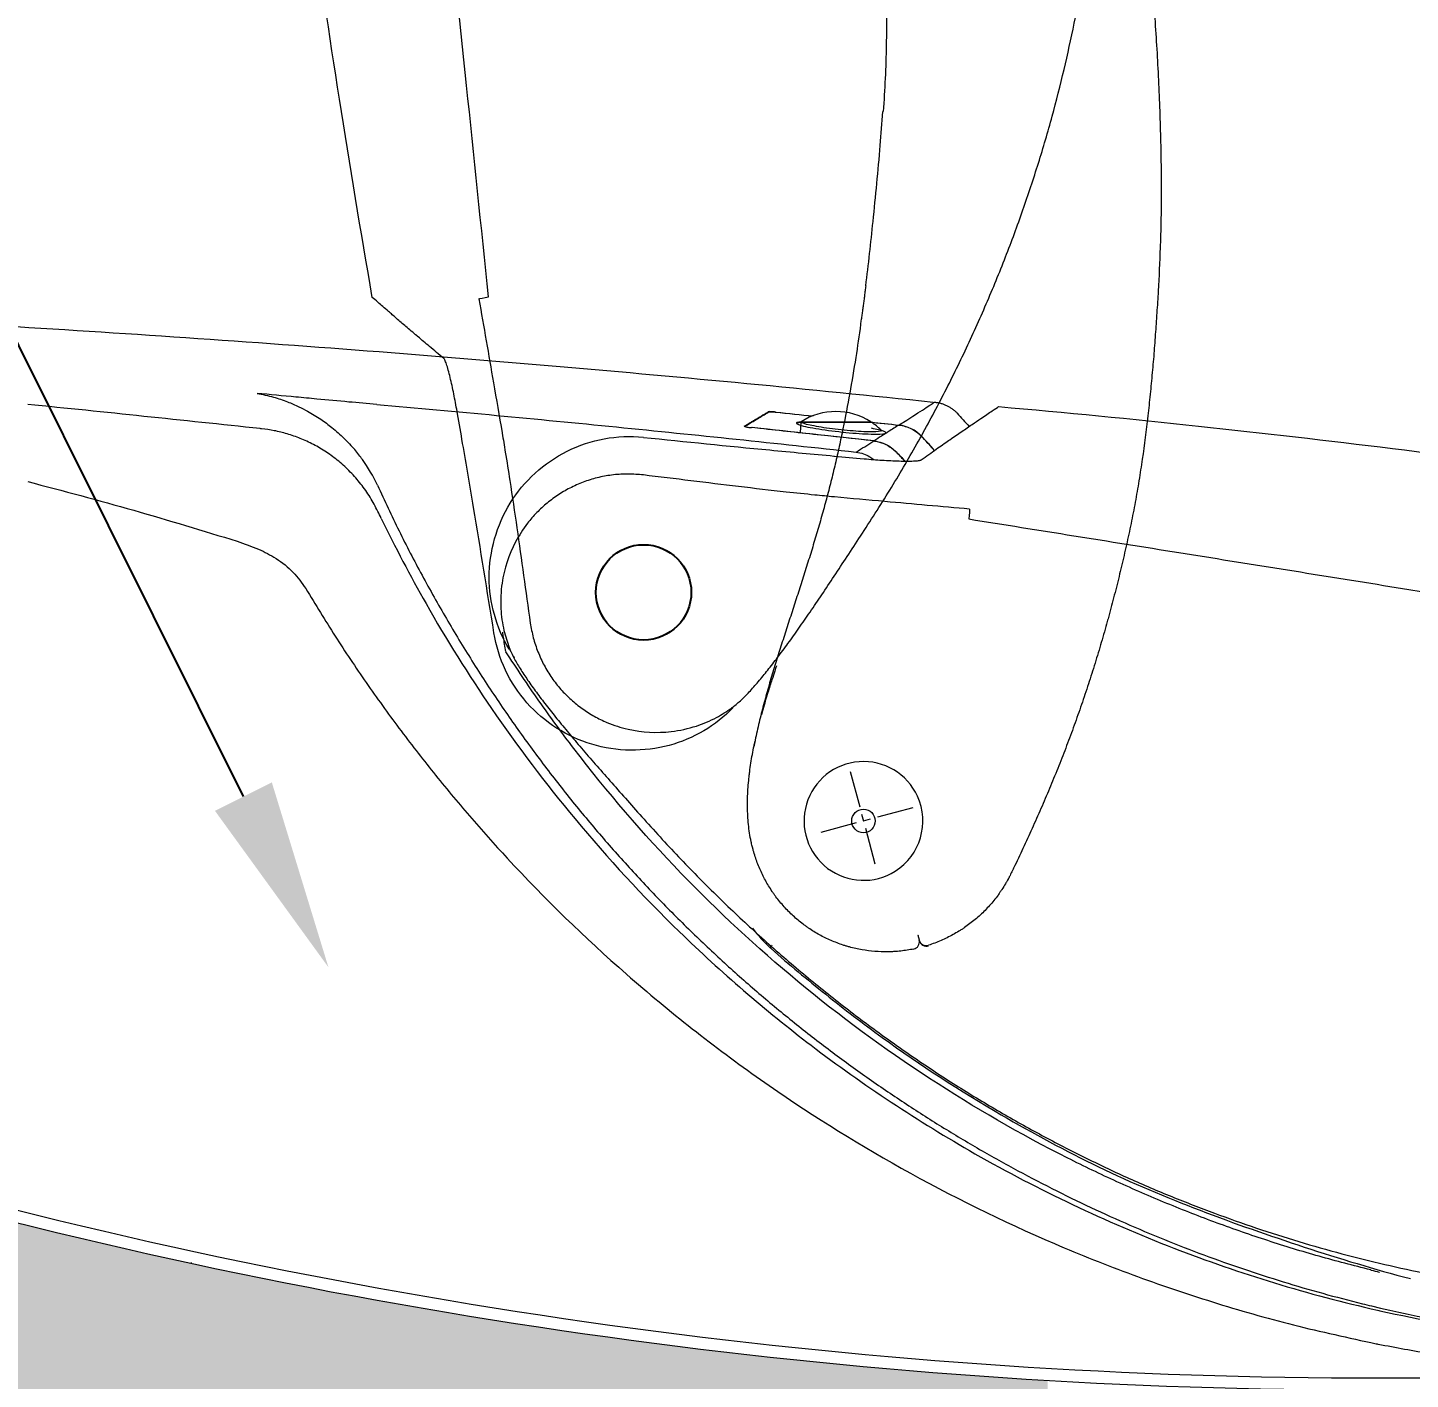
# Model space of a CAD drawing. Extents: x -2111 to 4214, y -25 to 2527.
# Drawn here: x 1712.6 to 1901.2, y 728.1 to 912.3 of the extents above; entities that cross this region are included whole.
import ezdxf

# ---------------------------------------------------------------- set-up
doc = ezdxf.new("R2010")
doc.units = 0
doc.header["$LTSCALE"] = 20
doc.header["$MEASUREMENT"] = 0
doc.linetypes.add('CENTER', pattern=[2, 1.25, -0.25, 0.25, -0.25])
doc.layers.get('0').update_dxf_attribs({"linetype": 'CONTINUOUS'})
doc.layers.get('DEFPOINTS').update_dxf_attribs({"linetype": 'CONTINUOUS'})
for name, color, linetype in [('1', 7, 'CONTINUOUS'), ('3', 3, 'CONTINUOUS'), ('CENTER', 2, 'CENTER')]:
    doc.layers.add(name, color=color, linetype=linetype)
doc.styles.get("Standard").update_dxf_attribs({"font": 'NanumGothic.ttf'})
doc.dimstyles.get("Standard").update_dxf_attribs({"dimtxt": 2.7, "dimasz": 2.5, "dimexe": 1.5, "dimexo": 1.5, "dimgap": 1.5, "dimtad": 1, "dimdec": 0, "dimlfac": 10, "dimzin": 0, "dimdsep": 46, "dimtxsty": 'Standard', "dimcen": 0, "dimclrt": 2, "dimadec": 0, "dimazin": 0, "dimtfac": 1, "dimtdec": 0, "dimtmove": 0, "dimatfit": 3, "dimfxl": 0, "dimtolj": 1, "dimtzin": 0, "dimarcsym": 0})

# ---------------------------------------------------------------- blocks, each defined once
blk = doc.blocks.new('*D17')
at = {"color": 3, "lineweight": -2, "ltscale": 10}
for p, q in [((1599.18, 783.22), (1599.18, 217.18)), ((1884.18, 371.5), (1884.18, 217.18)), ((1625.18, 223.68), (1858.18, 223.68))]:
    blk.add_line(p, q, dxfattribs=at)
at = {"color": 3, "ltscale": 10}
for points in [[(1625.18, 228.02), (1625.18, 219.35), (1599.18, 223.68)], [(1858.18, 228.02), (1858.18, 219.35), (1884.18, 223.68)]]:
    blk.add_solid(points, dxfattribs=at)
at = {"layer": 'DEFPOINTS', "color": 0, "ltscale": 10}
for p in [(1599.18, 785.17), (1884.18, 373.45), (1884.18, 223.68)]:
    blk.add_point(p, dxfattribs=at)
at = {"color": 2, "ltscale": 10, "insert": (1741.68, 250.84), "char_height": 26, "attachment_point": 5}
blk.add_mtext('\\A1;285', dxfattribs=at)
blk = doc.blocks.new('*D21')
at = {"color": 3, "lineweight": -2}
for p, q in [((2347.31, 737.34), (2347.31, 66.23)), ((1579.18, 342.71), (1579.18, 66.23)), ((2321.31, 72.73), (1605.18, 72.73))]:
    blk.add_line(p, q, dxfattribs=at)
at = {"color": 3}
for points in [[(1605.18, 77.07), (1605.18, 68.4), (1579.18, 72.73)], [(2321.31, 77.07), (2321.31, 68.4), (2347.31, 72.73)]]:
    blk.add_solid(points, dxfattribs=at)
at = {"layer": 'DEFPOINTS', "color": 0}
for p in [(2347.31, 739.29), (1579.18, 344.66), (1579.18, 72.73)]:
    blk.add_point(p, dxfattribs=at)
at = {"color": 2, "insert": (1963.24, 99.89), "char_height": 26, "attachment_point": 5}
blk.add_mtext('\\A1;767', dxfattribs=at)
blk = doc.blocks.new('A$C554ff133')
at = {"layer": '1', "color": 1, "linetype": 'CENTER', "lineweight": 13, "ltscale": 0.2}
for p, q in [((18.74, 73.45), (18.74, 87.38)), ((25.71, 80.41), (11.78, 80.41))]:
    blk.add_line(p, q, dxfattribs=at)
at = {"layer": '1', "color": 0, "linetype": 'Continuous', "lineweight": 18}
for p, q in [((11.01, 78), (11.01, 78)), ((20.1, 72.43), (20.1, 72.43))]:
    blk.add_line(p, q, dxfattribs=at)
blk.add_circle((18.74, 80.41), 1.6, dxfattribs=at)
for centre, radius, start, end in [((18.74, 80.41), 8.1, 279.6416, 197.3584), ((18.74, 80.41), 8.1, 197.358, 279.642), ((0.99, 76.28), 0.991, 89.8617, 182.9413), ((1.07, 76.28), 0.991, 89.6828, 182.8192)]:
    blk.add_arc(centre, radius, start, end, dxfattribs=at)
blk.add_ellipse((1.09, 78.26), major_axis=(0.115, 0.984), ratio=0.999987, start_param=1.626231, end_param=3.207135, dxfattribs=at)
for points, knots in [([(0.1, 78.32), (0.14, 78.91), (0.2, 79.5), (0.34, 80.38), (0.39, 80.67), (0.46, 81.03), (0.48, 81.1), (0.51, 81.25), (0.56, 81.47), (0.61, 81.68), (0.79, 82.4), (0.96, 82.96), (1.36, 84.07), (1.58, 84.61), (2.07, 85.68), (2.35, 86.2), (2.72, 86.84), (2.8, 86.97), (2.95, 87.22), (3.03, 87.34), (3.27, 87.72), (3.44, 87.96), (3.96, 88.67), (4.32, 89.13), (5.09, 90.02), (5.5, 90.44), (6.14, 91.05), (6.36, 91.24), (6.64, 91.48), (6.7, 91.53), (6.81, 91.63), (6.87, 91.68), (7.04, 91.82), (7.16, 91.91), (7.51, 92.18), (7.75, 92.36), (8.23, 92.7), (8.47, 92.86), (9.21, 93.33), (9.72, 93.62), (10.77, 94.15), (11.3, 94.39), (11.99, 94.67), (12.13, 94.72), (12.41, 94.82), (12.55, 94.87), (12.97, 95.02), (13.25, 95.11), (14.1, 95.36), (14.67, 95.5), (15.82, 95.72), (16.4, 95.81), (17.56, 95.93), (18.15, 95.96), (18.75, 95.96)], [0, 0, 0, 0, 0.0625, 0.0625, 0.09375, 0.09375, 0.101562, 0.101562, 0.109375, 0.125, 0.125, 0.1875, 0.1875, 0.25, 0.25, 0.3125, 0.3125, 0.328125, 0.328125, 0.34375, 0.34375, 0.375, 0.375, 0.4375, 0.4375, 0.5, 0.5, 0.53125, 0.53125, 0.539062, 0.539062, 0.546875, 0.546875, 0.5625, 0.5625, 0.59375, 0.59375, 0.625, 0.625, 0.6875, 0.6875, 0.75, 0.75, 0.765625, 0.765625, 0.78125, 0.78125, 0.8125, 0.8125, 0.875, 0.875, 0.9375, 0.9375, 1, 1, 1, 1]), ([(18.75, 95.96), (18.8, 95.96), (18.85, 95.96), (18.95, 95.96), (19.1, 95.96), (19.46, 95.96), (19.76, 95.95), (20.36, 95.92), (20.76, 95.88), (21.55, 95.8), (21.95, 95.74), (22.73, 95.62), (23.12, 95.54), (24.29, 95.3), (25.06, 95.1), (26.59, 94.65), (27.35, 94.39), (28.19, 94.07), (28.29, 94.04), (28.48, 93.96), (28.57, 93.93), (28.85, 93.82), (29.04, 93.74), (29.59, 93.52), (29.96, 93.36), (31.06, 92.87), (31.78, 92.53), (32.67, 92.09), (32.85, 92), (33.03, 91.91)], [0, 0, 0, 0, 0.0019531, 0.0019531, 0.0039063, 0.0078125, 0.015625, 0.015625, 0.03125, 0.03125, 0.046875, 0.046875, 0.0625, 0.0625, 0.09375, 0.09375, 0.125, 0.125, 0.1289062, 0.1289062, 0.1328125, 0.1328125, 0.140625, 0.140625, 0.15625, 0.15625, 0.1875, 0.1875, 0.195327, 0.195327, 0.195327, 0.195327]), ([(84.22, 63.26), (82.81, 63.86), (81.41, 64.46), (78.52, 65.75), (77.02, 66.43), (74.05, 67.82), (72.57, 68.54), (70.37, 69.64), (69.64, 70.01), (68.18, 70.77), (67.45, 71.15), (66.01, 71.93), (64.57, 72.72), (63.14, 73.53), (61.72, 74.35), (60.3, 75.18), (58.89, 76.03), (57.49, 76.89), (56.79, 77.32), (55.39, 78.2), (54.69, 78.64), (53.3, 79.52), (51.92, 80.41), (49.85, 81.76), (47.77, 83.1), (46.39, 84), (45.01, 84.89), (44.32, 85.34), (42.92, 86.22), (42.23, 86.66), (40.83, 87.53), (40.13, 87.96), (38.71, 88.8), (38, 89.22), (36.57, 90.04), (35.85, 90.44), (34.39, 91.22), (33.66, 91.6), (32.78, 92.03), (32.65, 92.1), (32.51, 92.16)], [0, 0, 0, 0, 0.077091, 0.077091, 0.160298, 0.160298, 0.243505, 0.243505, 0.285108, 0.285108, 0.326711, 0.326711, 0.368315, 0.409918, 0.409918, 0.451522, 0.493125, 0.493125, 0.534728, 0.534728, 0.576332, 0.576332, 0.617935, 0.659539, 0.701142, 0.742745, 0.742745, 0.784349, 0.784349, 0.825952, 0.825952, 0.867556, 0.867556, 0.909159, 0.909159, 0.950762, 0.950762, 0.992366, 0.992366, 1, 1, 1, 1]), ([(42.24, 86.38), (42.24, 86.38), (42.24, 86.39), (42.14, 86.45), (41.63, 86.79), (40.54, 87.51), (38.96, 88.52), (37.49, 89.43), (36.54, 89.98), (36.33, 90.09)], [0, 0, 0, 0, 0.003038, 0.130967, 0.288861, 0.471309, 0.685122, 0.933991, 1, 1, 1, 1]), ([(6.12, 63.27), (6.11, 63.28), (6.09, 63.3), (6.06, 63.32), (6.02, 63.36), (5.92, 63.45), (5.73, 63.64), (5.35, 64.02), (5.03, 64.36), (4.73, 64.7), (4.63, 64.82), (4.43, 65.06), (4.33, 65.17), (4.04, 65.53), (3.85, 65.78), (3.31, 66.52), (2.98, 67.03), (2.36, 68.07), (2.08, 68.61), (1.57, 69.71), (1.34, 70.28), (1.11, 70.93), (1.08, 71), (1.03, 71.15), (0.96, 71.37), (0.89, 71.59), (0.76, 72.03), (0.68, 72.32), (0.46, 73.21), (0.34, 73.81), (0.17, 75.01), (0.11, 75.62), (0.08, 76.23)], [0, 0, 0, 0, 0.003906, 0.003906, 0.007813, 0.015625, 0.03125, 0.0625, 0.125, 0.125, 0.15625, 0.15625, 0.1875, 0.1875, 0.25, 0.25, 0.375, 0.375, 0.5, 0.5, 0.625, 0.625, 0.640625, 0.640625, 0.65625, 0.6875, 0.6875, 0.75, 0.75, 0.875, 0.875, 1, 1, 1, 1]), ([(1.61, 77.27), (1.57, 77.27), (1.5, 77.27), (1.43, 77.27), (1.38, 77.27), (1.36, 77.27), (1.33, 77.27), (1.32, 77.27), (1.28, 77.27), (1.25, 77.27), (1.21, 77.27), (1.19, 77.27), (1.15, 77.27), (1.12, 77.27), (1.1, 77.27), (1.09, 77.27), (1.09, 77.27), (1.09, 77.27), (1.09, 77.27), (1.09, 77.27)], [0, 0, 0, 0, 0.125, 0.25, 0.25, 0.3125, 0.3125, 0.375, 0.375, 0.5, 0.5, 0.625, 0.625, 0.75, 0.875, 0.875, 0.9375, 0.9375, 1, 1, 1, 1]), ([(89.46, 19.43), (88.5, 19.69), (87.55, 19.96), (85.65, 20.52), (84.7, 20.8), (81.86, 21.67), (79.98, 22.27), (77.16, 23.2), (76.22, 23.52), (74.81, 24), (74.34, 24.16), (73.41, 24.48), (72.94, 24.64), (71.54, 25.13), (70.6, 25.45), (68.74, 26.12), (67.81, 26.46), (66.41, 26.98), (65.95, 27.15), (65.02, 27.5), (64.56, 27.67), (63.18, 28.21), (62.25, 28.57), (59.5, 29.67), (57.67, 30.42), (54.95, 31.6), (54.04, 32.01), (52.24, 32.83), (51.35, 33.25), (50.01, 33.9), (49.57, 34.12), (48.68, 34.55), (48.24, 34.78), (46.91, 35.45), (46.03, 35.9), (44.28, 36.83), (43.41, 37.3), (41.67, 38.24), (40.8, 38.72), (39.08, 39.7), (38.22, 40.19), (37.15, 40.81), (36.94, 40.93), (36.51, 41.19), (36.3, 41.31), (35.66, 41.69), (35.23, 41.94), (33.96, 42.71), (33.12, 43.22), (31.44, 44.27), (30.6, 44.8), (29.35, 45.6), (28.94, 45.87), (28.11, 46.42), (27.69, 46.69), (26.46, 47.51), (25.63, 48.07), (24, 49.19), (22.38, 50.33), (20.78, 51.49), (19.19, 52.66), (18.4, 53.26), (16.82, 54.46), (16.04, 55.06), (14.48, 56.28), (13.71, 56.9), (12.17, 58.15), (11.4, 58.77), (10.26, 59.72), (9.88, 60.04), (9.12, 60.68), (8.74, 61), (7.98, 61.64), (7.61, 61.96), (7.05, 62.45), (6.86, 62.61), (6.58, 62.86), (6.49, 62.94), (6.35, 63.06), (6.3, 63.1), (6.24, 63.17), (6.2, 63.2), (6.17, 63.23), (6.14, 63.25), (6.13, 63.26), (6.12, 63.27)], [0, 0, 0, 0, 0.03125, 0.03125, 0.0625, 0.0625, 0.125, 0.125, 0.15625, 0.15625, 0.171875, 0.171875, 0.1875, 0.1875, 0.21875, 0.21875, 0.25, 0.25, 0.265625, 0.265625, 0.28125, 0.28125, 0.3125, 0.3125, 0.375, 0.375, 0.40625, 0.40625, 0.4375, 0.4375, 0.453125, 0.453125, 0.46875, 0.46875, 0.5, 0.5, 0.53125, 0.53125, 0.5625, 0.5625, 0.59375, 0.59375, 0.601562, 0.601562, 0.609375, 0.609375, 0.625, 0.625, 0.65625, 0.65625, 0.6875, 0.6875, 0.703125, 0.703125, 0.71875, 0.71875, 0.75, 0.75, 0.78125, 0.8125, 0.8125, 0.84375, 0.84375, 0.875, 0.875, 0.90625, 0.90625, 0.9375, 0.9375, 0.953125, 0.953125, 0.96875, 0.96875, 0.984375, 0.984375, 0.992188, 0.992188, 0.996094, 0.996094, 0.998047, 0.998047, 0.999023, 0.999512, 0.999512, 1, 1, 1, 1]), ([(111.47, 52.87), (110.01, 53.38), (105.28, 55.04), (97.83, 57.83), (91.86, 60.16), (89.13, 61.26)], [0, 0, 0, 0, 0.194085, 0.630388, 1, 1, 1, 1]), ([(471.43, 30.83), (470.54, 30.82), (468.01, 30.77), (463.63, 30.69), (458.18, 30.6), (451.56, 30.48), (443.75, 30.33), (434.84, 30.21), (425.65, 30.16), (416.3, 30.16), (406.97, 30.2), (397.82, 30.27), (388.88, 30.4), (377.01, 30.65), (362.15, 31.2), (344.3, 32.23), (326.36, 33.33), (308.15, 34.35), (289.56, 35.38), (270.57, 36.57), (251.08, 37.83), (231.06, 39.01), (212.97, 40.05), (196.94, 40.94), (183.09, 41.73), (169.14, 42.58), (156.89, 43.58), (146.36, 44.72), (137.54, 45.98), (128.75, 47.68), (120.04, 49.97), (114.3, 51.79), (111.44, 52.79)], [0, 0, 0, 0, 0.008869, 0.02444, 0.040541, 0.057126, 0.080994, 0.105609, 0.131205, 0.157422, 0.183467, 0.208956, 0.233806, 0.258058, 0.307836, 0.357062, 0.406273, 0.456555, 0.507522, 0.559749, 0.613408, 0.668393, 0.724622, 0.762315, 0.800344, 0.838666, 0.877203, 0.901551, 0.926016, 0.950578, 0.975214, 1, 1, 1, 1]), ([(155.98, 8.49), (154.56, 8.5), (153.14, 8.53), (151.02, 8.6), (150.31, 8.62), (149.25, 8.67), (148.9, 8.69), (148.19, 8.73), (147.84, 8.75), (146.08, 8.86), (144.68, 8.97), (142.92, 9.15), (142.57, 9.18), (141.87, 9.26), (140.83, 9.37), (139.08, 9.59), (137.69, 9.78), (136.82, 9.9), (136.65, 9.93), (136.3, 9.98), (135.78, 10.05), (133.87, 10.33), (129.35, 11.01), (125.19, 11.7), (119.66, 12.66), (116.9, 13.17), (111.38, 14.25), (108.63, 14.81), (103.13, 16.01), (100.39, 16.64), (96.28, 17.64), (94.91, 17.98), (93.21, 18.42), (92.86, 18.51), (92.18, 18.69), (91.84, 18.78), (91.16, 18.96), (90.82, 19.05), (90.14, 19.24), (89.8, 19.33), (89.46, 19.43)], [0, 0, 0, 0, 0.0625, 0.0625, 0.09375, 0.09375, 0.109375, 0.109375, 0.125, 0.125, 0.1875, 0.1875, 0.203125, 0.203125, 0.21875, 0.25, 0.28125, 0.28125, 0.289062, 0.289062, 0.296875, 0.3125, 0.375, 0.5, 0.5, 0.625, 0.625, 0.75, 0.75, 0.875, 0.875, 0.9375, 0.9375, 0.953125, 0.953125, 0.96875, 0.96875, 0.984375, 0.984375, 1, 1, 1, 1])]:
    blk.add_open_spline(points, degree=3, knots=knots, dxfattribs=at)
for points, degree in [([(0.98, 77.28), (0.98, 77.28)], 1), ([(89.11, 61.24), (86.65, 62.22), (84.23, 63.29)], 2)]:
    blk.add_open_spline(points, degree=degree, dxfattribs=at)
at = {"layer": '1', "color": 0, "linetype": 'Continuous', "lineweight": 13}
for points in [[(1.8, 77.25), (1.73, 77.26), (1.66, 77.27), (1.59, 77.27)], [(1.82, 77.25), (1.82, 77.25), (1.82, 77.25), (1.81, 77.25)]]:
    blk.add_open_spline(points, degree=3, dxfattribs=at)
blk = doc.blocks.new('A$C2bf09309')
at = {"color": 9}
blk.add_circle((21.06, 98.12), 6.5, dxfattribs=at)
at = {"layer": '1', "color": 7, "linetype": 'Continuous', "lineweight": 13, "extrusion": (0, 0, -1)}
blk.add_ellipse((65.38, 107.99), major_axis=(0.14, 1.49), ratio=0.026317, start_param=0.146715, end_param=1.481149, dxfattribs=at)
at = {"layer": '1', "color": 7, "linetype": 'Continuous', "lineweight": 18}
for points, knots in [([(62.67, 118.82), (62.72, 118.85), (63.35, 119.29), (64.48, 120.07), (65.88, 121.03), (67.36, 122.03), (68.65, 122.89), (69.28, 123.32), (69.48, 123.45)], [0, 0, 0, 0, 0.0135968, 0.1678855, 0.3209169, 0.4726916, 0.7307139, 0.9711991, 0.9711991, 0.9711991, 0.9711991]), ([(69.48, 123.45), (78.57, 122.64), (105.32, 120.04), (149.64, 114.49), (202.36, 106.58), (254.97, 97.64), (319.19, 85.75), (394.85, 70.18), (480.6, 50.65), (537.23, 37.1), (565.47, 30.19)], [0.0001769, 0.0001769, 0.0001769, 0.0001769, 0.0544635, 0.1599748, 0.2656167, 0.3713739, 0.4772296, 0.6538318, 0.8305959, 1, 1, 1, 1]), ([(2.74, 90.37), (0.95, 93.33), (0.02, 96.73), (0, 103.69), (1.02, 107.28), (4.74, 113.3), (7.44, 115.79), (13.85, 118.97), (17.46, 119.63), (21.03, 119.26)], [0, 0, 0, 0, 0.242755, 0.242755, 0.49517, 0.49517, 0.747585, 0.747585, 1, 1, 1, 1]), ([(38.26, 117.53), (39.74, 117.39), (41.22, 117.25), (44.14, 116.97), (45.59, 116.84), (47.03, 116.71)], [0, 0, 0, 0, 0.506761, 0.506761, 1, 1, 1, 1]), ([(51.13, 116.33), (51.55, 116.3), (52.37, 116.23), (54, 116.11), (55.57, 116.03), (56.99, 116.01), (57.91, 116.02), (58.49, 116.07), (58.81, 116.13), (58.89, 116.17), (58.92, 116.19)], [0, 0, 0, 0, 0.128324, 0.250686, 0.499648, 0.625886, 0.751733, 0.875513, 0.938341, 1, 1, 1, 1]), ([(2.73, 90.6), (2.93, 90.12), (3.36, 89.13), (4.24, 87.67), (5.27, 86.11), (6.46, 84.46), (7.79, 82.71), (9.27, 80.85), (10.88, 78.9), (12.62, 76.84), (14.5, 74.68), (16.5, 72.4), (18.62, 70.01), (20.07, 68.37), (20.81, 67.54)], [0, 0, 0, 0, 0.052298, 0.110272, 0.173872, 0.243131, 0.318024, 0.398546, 0.484703, 0.576491, 0.673912, 0.776973, 0.885671, 1, 1, 1, 1]), ([(20.81, 67.54), (22.47, 65.71), (25.76, 62.07), (30.9, 56.88), (36.13, 51.93), (41.47, 47.23), (46.89, 42.79), (52.4, 38.59), (57.97, 34.64), (63.6, 30.94), (69.28, 27.48), (75, 24.27), (80.76, 21.29), (86.54, 18.54), (92.34, 16.01), (96.25, 14.51), (98.19, 13.76)], [0, 0, 0, 0, 0.077862, 0.15465, 0.230384, 0.305082, 0.378766, 0.451456, 0.523175, 0.593945, 0.66379, 0.732733, 0.800801, 0.868017, 0.934409, 1, 1, 1, 1])]:
    blk.add_open_spline(points, degree=3, knots=knots, dxfattribs=at)
for points in [[(21.03, 119.26), (26.77, 118.66), (32.51, 118.08), (38.26, 117.53)], [(53.97, 110.5), (51.68, 110.7), (49.38, 110.91), (47.08, 111.13)]]:
    blk.add_open_spline(points, degree=3, dxfattribs=at)
at = {"layer": '1', "color": 7, "linetype": 'Continuous', "lineweight": 13}
for points, knots in [([(58.92, 116.19), (59.62, 116.69), (60.96, 117.63), (62.14, 118.45), (62.67, 118.82)], [0, 0, 0, 0, 0.524893, 1, 1, 1, 1]), ([(21.02, 114.13), (20.34, 114.19), (18.99, 114.3), (16.95, 114.17), (14.96, 113.83), (13.03, 113.26), (11.2, 112.48), (9.49, 111.49), (7.9, 110.33), (6.47, 109.02), (4.96, 107.28), (3, 104.23), (1.67, 100.2), (1.5, 96.06), (1.89, 93.08), (2.46, 91.37), (2.72, 90.59)], [0, 0, 0, 0, 0.057131, 0.113944, 0.170395, 0.22643, 0.282027, 0.337206, 0.391978, 0.446335, 0.500275, 0.584667, 0.749889, 0.848269, 0.931605, 1, 1, 1, 1]), ([(44.42, 111.39), (43.12, 111.52), (39.65, 111.88), (34.01, 112.53), (27.52, 113.33), (23.19, 113.86), (21.02, 114.13)], [0, 0, 0, 0, 0.166858, 0.444572, 0.722284, 1, 1, 1, 1]), ([(47.08, 111.13), (47.07, 111.13), (47.06, 111.13), (47.03, 111.13), (47.02, 111.13), (46.58, 111.17), (46.15, 111.22), (45.28, 111.3), (44.85, 111.34), (44.42, 111.39)], [0, 0, 0, 0, 0.015238, 0.015238, 0.027055, 0.027055, 0.5136, 0.5136, 1, 1, 1, 1]), ([(65.43, 108.12), (74.97, 106.6), (93.83, 103.59), (121.78, 99.11), (149.1, 94.74), (176.47, 90.34), (203.78, 85.96), (231.56, 81.53), (259.01, 77.15), (277.41, 74.23), (286.44, 72.79)], [0, 0, 0, 0, 0.129382, 0.255754, 0.379262, 0.500005, 0.627252, 0.750002, 0.877306, 1, 1, 1, 1])]:
    blk.add_open_spline(points, degree=3, knots=knots, dxfattribs=at)
for points in [[(47.08, 116.7), (48.43, 116.58), (49.78, 116.46), (51.13, 116.33)], [(44.42, 111.38), (44.42, 111.38), (44.42, 111.38), (44.42, 111.39)], [(65.52, 109.47), (61.67, 109.81), (57.82, 110.15), (53.97, 110.5)]]:
    blk.add_open_spline(points, degree=3, dxfattribs=at)
blk = doc.blocks.new('*D27')
at = {"color": 3, "lineweight": -2}
for p, q in [((1730.18, 1392.28), (1344.23, 1392.28)), ((1350.73, 1366.28), (1350.73, 896.6)), ((1350.73, 372.61), (1350.73, 842.29)), ((1577.23, 346.61), (1344.23, 346.61))]:
    blk.add_line(p, q, dxfattribs=at)
at = {"color": 3}
for points in [[(1346.39, 1366.28), (1355.06, 1366.28), (1350.73, 1392.28)], [(1346.39, 372.61), (1355.06, 372.61), (1350.73, 346.61)]]:
    blk.add_solid(points, dxfattribs=at)
at = {"layer": 'DEFPOINTS', "color": 0}
for p in [(1732.13, 1392.28), (1350.73, 346.61), (1579.18, 346.61)]:
    blk.add_point(p, dxfattribs=at)
at = {"color": 2, "insert": (1350.73, 869.44), "char_height": 26, "attachment_point": 5}
blk.add_mtext('\\A1;1046', dxfattribs=at)

msp = doc.modelspace()

# ---------------------------------------------------------------- hatches: boundary and pattern name
h = msp.add_hatch(color=9)
h.dxf.hatch_style = 1
edge = h.paths.add_edge_path()
edge.add_spline(control_points=[(1694.8, 753.7), (1691.05, 754.72), (1687.35, 755.77), (1680, 757.89), (1676.35, 758.98), (1669.33, 761.12), (1665.94, 762.19), (1659.36, 764.3), (1656.15, 765.35), (1650.14, 767.36), (1647.32, 768.33), (1642.04, 770.16), (1639.57, 771.04), (1632.85, 773.46), (1629.33, 774.77), (1626.8, 775.72)], knot_values=[0, 0, 0, 0, 0.125, 0.125, 0.25, 0.25, 0.375, 0.375, 0.5, 0.5, 0.625, 0.625, 0.75, 0.75, 1, 1, 1, 1], degree=3, periodic=0)
edge.add_spline(control_points=[(1626.8, 775.72), (1618.28, 778.92), (1611.68, 781.57), (1604.99, 784.3), (1603.29, 785), (1601.3, 785.83), (1600.76, 786.06), (1600.56, 786.14)], knot_values=[0.057848, 0.057848, 0.057848, 0.057848, 0.557848, 0.557848, 0.807848, 0.807848, 1, 1, 1, 1], degree=3, periodic=0)
edge.add_spline(control_points=[(1600.56, 786.14), (1600.34, 786.23), (1600.07, 786.24), (1599.76, 786.13), (1599.68, 786.09), (1599.51, 785.97), (1599.43, 785.89), (1599.3, 785.71), (1599.25, 785.61), (1599.19, 785.39), (1599.18, 785.28), (1599.18, 785.17)], knot_values=[0, 0, 0, 0, 0.353105, 0.353105, 0.489943, 0.489943, 0.658124, 0.658124, 0.826306, 0.826306, 0.994487, 0.994487, 0.994487, 0.994487], degree=3, periodic=0)
edge.add_spline(control_points=[(1599.18, 785.17), (1599.51, 778.97)], knot_values=[0, 0, 1, 1], degree=1, periodic=0)
edge.add_spline(control_points=[(1599.51, 778.97), (1599.51, 778.85), (1599.54, 778.74), (1599.62, 778.53), (1599.68, 778.44), (1599.76, 778.35), (1599.76, 778.35), (1599.76, 778.35)], knot_values=[0, 0, 0, 0, 0.492202, 0.492202, 0.984404, 0.984404, 1, 1, 1, 1], degree=3, periodic=0)
edge.add_spline(control_points=[(1599.65, 778.96), (1599.72, 778.86), (1599.86, 777.78), (1600.19, 774.15), (1600.38, 771.53), (1600.65, 766.28), (1600.74, 763.67), (1600.78, 760.09), (1600.75, 759.07), (1600.7, 758.97)], knot_values=[0, 0, 0, 0, 0.244994, 0.244994, 0.502645, 0.502645, 0.760296, 0.760296, 1, 1, 1, 1], degree=3, periodic=0)
edge.add_spline(control_points=[(1600.55, 758.97), (1600.55, 759.06), (1600.56, 759.15), (1600.6, 759.35), (1600.65, 759.45), (1600.71, 759.57), (1600.73, 759.58), (1600.74, 759.6)], knot_values=[0, 0, 0, 0, 0.408788, 0.408788, 0.914361, 0.914361, 1, 1, 1, 1], degree=3, periodic=0)
edge.add_spline(control_points=[(1599.65, 778.96), (1599.72, 778.86), (1599.86, 777.78), (1600.19, 774.15), (1600.38, 771.53), (1600.65, 766.28), (1600.74, 763.67), (1600.78, 760.09), (1600.75, 759.07), (1600.7, 758.97)], knot_values=[0, 0, 0, 0, 0.244994, 0.244994, 0.502645, 0.502645, 0.760296, 0.760296, 1, 1, 1, 1], degree=3, periodic=0)
edge.add_line((1600.7, 758.97), (1600.56, 758.91))
edge.add_line((1600.56, 758.91), (1600.6, 758.02))
edge.add_spline(control_points=[(1600.6, 758.02), (1602.25, 726.62)], knot_values=[0, 0, 1, 1], degree=1, periodic=0)
edge.add_spline(control_points=[(1602.25, 726.62), (1602.25, 726.62), (1603.12, 726.62), (1605.11, 726.62), (1605.41, 726.62), (1605.72, 726.62)], knot_values=[0, 0, 0, 0, 0.125, 0.125, 0.144496, 0.144496, 0.144496, 0.144496], degree=3, periodic=0)
edge.add_spline(control_points=[(1605.72, 726.62), (1607.4, 726.62), (1609.69, 726.62), (1615.95, 726.62), (1620.18, 726.62), (1626.4, 726.62), (1627.62, 726.62), (1630.52, 726.62), (1632.3, 726.62), (1636.47, 726.62), (1638.83, 726.62), (1644.09, 726.62), (1647, 726.62), (1653.21, 726.62), (1656.53, 726.62), (1663.6, 726.62), (1667.35, 726.62), (1675, 726.62), (1678.93, 726.62), (1687.04, 726.62), (1691.17, 726.62), (1699.37, 726.62), (1703.47, 726.62), (1711.67, 726.62), (1715.76, 726.62), (1728.06, 726.62), (1736.26, 726.62), (1752.66, 726.62), (1760.86, 726.62), (1777.26, 726.62), (1785.46, 726.62), (1810.05, 726.62), (1826.44, 726.62), (1842.84, 726.62)], knot_values=[0.144496, 0.144496, 0.144496, 0.144496, 0.25, 0.25, 0.375, 0.375, 0.40625, 0.40625, 0.4375, 0.4375, 0.46875, 0.46875, 0.5, 0.5, 0.53125, 0.53125, 0.5625, 0.5625, 0.59375, 0.59375, 0.625, 0.625, 0.65625, 0.65625, 0.6875, 0.6875, 0.75, 0.75, 0.8125, 0.8125, 0.875, 0.875, 1, 1, 1, 1], degree=3, periodic=0)
edge.add_spline(control_points=[(1842.84, 726.62), (1842.89, 726.62), (1842.95, 726.62), (1843.05, 726.62), (1843.1, 726.62), (1843.19, 726.62), (1843.23, 726.62), (1843.28, 726.62), (1843.3, 726.62), (1843.32, 726.62), (1843.32, 726.62), (1843.32, 726.62)], knot_values=[0, 0, 0, 0, 0.218699, 0.218699, 0.437389, 0.437389, 0.656221, 0.656221, 0.875345, 0.875345, 1, 1, 1, 1], degree=3, periodic=0)
edge.add_spline(control_points=[(1843.32, 726.62), (1846.12, 726.62), (1848.92, 726.62), (1851.72, 726.62)], knot_values=[0, 0, 0, 0, 0.29694, 0.29694, 0.29694, 0.29694], degree=3, periodic=0)
edge.add_line((1851.72, 726.62), (1851.72, 727.94))
edge.add_spline(control_points=[(1851.72, 727.94), (1832.68, 729.06), (1813.74, 730.89), (1761.23, 737.94), (1727.86, 744.68), (1694.8, 753.7)], knot_values=[0, 0, 0, 0, 0.279955, 0.279955, 0.779955, 0.779955, 0.779955, 0.779955], degree=3, periodic=0)

# ---------------------------------------------------------------- linework, layer by layer
at = {"layer": '1', "color": 7, "linetype": 'Continuous', "lineweight": 18}
for p, q in [((1817.99, 857.09), (1818.08, 858.61)), ((1818.08, 858.61), (1827.58, 858.61)), ((1818.1, 858.54), (1827.68, 858.54)), ((1827.58, 858.61), (1827.58, 858.54)), ((1826.67, 853.57), (1826.67, 853.57)), ((1734.94, 743.92), (1734.94, 743.99))]:
    msp.add_line(p, q, dxfattribs=at)
for start, end in [(57.1556, 122.8444), (45.5626, 56.3411)]:
    msp.add_arc((1822.83, 851.25), 8.76, start, end, dxfattribs=at)
at = {"layer": '1', "color": 7, "linetype": 'Continuous', "lineweight": 13, "extrusion": (0, 0, -1)}
for centre, major_axis, ratio, start_param, end_param in [((1817.55, 859.45), (-0.833, 0.553), 0.995374, 3.676541, 4.234039), ((1840.92, 845.23), (0.14, 1.49), 0.026317, 0.146715, 1.481149)]:
    msp.add_ellipse(centre, major_axis=major_axis, ratio=ratio, start_param=start_param, end_param=end_param, dxfattribs=at)
at = {"layer": '1', "color": 7, "linetype": 'Continuous', "lineweight": 18}
for points, knots in [([(1628.23, 875.35), (1645.41, 874.82), (1680.19, 873.43), (1732.54, 870.37), (1784.67, 866.36), (1819.17, 863.07), (1836.11, 861.3)], [0, 0, 0, 0, 0.247504, 0.501096, 0.754822, 1, 1, 1, 1]), ([(1760.2, 860.97), (1758.93, 861.08), (1756.22, 861.32), (1752.54, 861.66), (1748.37, 862.06), (1745.65, 862.31), (1743.89, 862.48)], [0, 0, 0, 0, 0.233744, 0.499983, 0.675741, 1, 1, 1, 1]), ([(1743.89, 862.48), (1744.64, 862.33), (1746.02, 862.05), (1747.93, 861.4), (1749.48, 860.74), (1750.99, 859.96), (1752.51, 859.03), (1754.17, 857.8), (1755.73, 856.44), (1756.72, 855.33), (1757.2, 854.81)], [0, 0, 0, 0, 0.160312, 0.297774, 0.411222, 0.499928, 0.634149, 0.750006, 0.880954, 1, 1, 1, 1]), ([(1810.33, 858.02), (1810.44, 858.08), (1810.63, 858.19), (1810.9, 858.35), (1811.22, 858.54), (1811.52, 858.72), (1811.82, 858.9), (1812.11, 859.08), (1812.4, 859.25), (1812.68, 859.41), (1812.96, 859.58), (1813.22, 859.73), (1813.46, 859.88), (1813.57, 859.95), (1813.61, 859.97)], [0, 0, 0, 0, 0.090921, 0.157453, 0.224045, 0.35717, 0.423716, 0.490294, 0.623505, 0.690095, 0.756716, 0.889927, 0.956463, 1, 1, 1, 1]), ([(1810.45, 858.02), (1811.05, 858.38), (1811.62, 858.71), (1812.65, 859.33), (1813.12, 859.61), (1813.61, 859.9), (1813.65, 859.93), (1813.7, 859.95)], [0, 0, 0, 0, 0.496224, 0.496224, 0.951011, 0.951011, 1, 1, 1, 1]), ([(1814.6, 859.94), (1814.49, 859.95), (1814.38, 859.96), (1814.17, 859.97), (1814.07, 859.98), (1813.89, 859.99), (1813.82, 859.99), (1813.7, 859.99), (1813.65, 859.98), (1813.62, 859.98), (1813.61, 859.97), (1813.61, 859.97)], [0, 0, 0, 0, 0.230509, 0.230509, 0.461106, 0.461106, 0.690459, 0.690459, 0.918817, 0.918817, 1, 1, 1, 1]), ([(1813.7, 859.95), (1813.71, 859.96), (1813.74, 859.97), (1813.84, 859.97), (1813.9, 859.97), (1814.06, 859.97), (1814.15, 859.96), (1814.35, 859.95), (1814.46, 859.94), (1814.61, 859.93), (1814.65, 859.92), (1814.69, 859.92)], [0, 0, 0, 0, 0.228759, 0.228759, 0.457557, 0.457557, 0.685877, 0.685877, 0.914683, 0.914683, 1, 1, 1, 1]), ([(1838.21, 856.06), (1838.26, 856.09), (1838.89, 856.53), (1840.02, 857.3), (1841.43, 858.27), (1842.9, 859.26), (1844.19, 860.13), (1844.82, 860.56), (1845.02, 860.68)], [0, 0, 0, 0, 0.0135968, 0.1678855, 0.3209169, 0.4726916, 0.7307139, 0.9711991, 0.9711991, 0.9711991, 0.9711991]), ([(1845.02, 860.68), (1854.11, 859.88), (1880.87, 857.28), (1925.18, 851.73), (1977.9, 843.81), (2030.51, 834.88), (2094.73, 822.99), (2170.4, 807.42), (2256.14, 787.88), (2312.77, 774.34), (2341.01, 767.43)], [0.0001769, 0.0001769, 0.0001769, 0.0001769, 0.0544635, 0.1599748, 0.2656167, 0.3713739, 0.4772296, 0.6538318, 0.8305959, 1, 1, 1, 1]), ([(1831.43, 858.16), (1831.72, 858.13), (1832.01, 858.07), (1832.6, 857.9), (1832.9, 857.78), (1833.57, 857.44), (1833.94, 857.18), (1834.36, 856.79), (1834.45, 856.7), (1834.53, 856.62)], [0, 0, 0, 0, 0.251365, 0.251365, 0.518076, 0.518076, 0.896171, 0.896171, 1, 1, 1, 1]), ([(1760.36, 846.39), (1760.02, 847.04), (1759.35, 848.34), (1758.07, 850.14), (1756.64, 851.78), (1755.06, 853.24), (1753.37, 854.49), (1751.61, 855.53), (1749.82, 856.36), (1748.02, 856.98), (1746.25, 857.43), (1745.07, 857.58), (1744.5, 857.66)], [0, 0, 0, 0, 0.108598, 0.216932, 0.324298, 0.430014, 0.53345, 0.634046, 0.731327, 0.824917, 0.914536, 1, 1, 1, 1]), ([(1778.28, 827.6), (1776.5, 830.57), (1775.56, 833.97), (1775.54, 840.93), (1776.56, 844.52), (1780.28, 850.54), (1782.98, 853.02), (1789.4, 856.21), (1793, 856.87), (1796.57, 856.5)], [0, 0, 0, 0, 0.242755, 0.242755, 0.49517, 0.49517, 0.747585, 0.747585, 1, 1, 1, 1]), ([(1810.32, 858.01), (1810.32, 858), (1810.33, 858), (1810.37, 857.98), (1810.41, 857.96), (1810.52, 857.93), (1810.6, 857.91), (1810.77, 857.88), (1810.87, 857.87), (1811.09, 857.83), (1811.21, 857.82), (1811.32, 857.81)], [0, 0, 0, 0, 0.128245, 0.128245, 0.34264, 0.34264, 0.558545, 0.558545, 0.775736, 0.775736, 1, 1, 1, 1]), ([(1828, 856), (1825.77, 856.24), (1823.55, 856.49), (1818.57, 857.03), (1815.81, 857.33), (1812.47, 857.69), (1811.9, 857.75), (1811.32, 857.81)], [0, 0, 0, 0, 0.400307, 0.400307, 0.896655, 0.896655, 1, 1, 1, 1]), ([(1828.97, 857.49), (1828.98, 857.48), (1829.03, 857.42), (1829.1, 857.38), (1829.13, 857.36), (1829.14, 857.35), (1829.14, 857.35)], [0, 0, 0, 0, 0.057417, 0.446369, 0.906962, 1, 1, 1, 1]), ([(1813.8, 854.77), (1815.28, 854.63), (1816.76, 854.48), (1819.68, 854.21), (1821.13, 854.08), (1822.57, 853.94)], [0, 0, 0, 0, 0.506761, 0.506761, 1, 1, 1, 1]), ([(1828, 856), (1828.15, 855.98), (1828.3, 855.96), (1828.87, 855.84), (1829.28, 855.7), (1829.93, 855.38), (1830.19, 855.22), (1830.65, 854.88), (1830.86, 854.7), (1831.05, 854.5)], [0, 0, 0, 0, 0.132863, 0.132863, 0.503984, 0.503984, 0.761539, 0.761539, 1, 1, 1, 1]), ([(1826.67, 853.57), (1827.09, 853.54), (1827.92, 853.46), (1829.54, 853.35), (1831.12, 853.27), (1832.53, 853.24), (1833.45, 853.26), (1834.03, 853.31), (1834.35, 853.37), (1834.43, 853.41), (1834.47, 853.43)], [0, 0, 0, 0, 0.128324, 0.250686, 0.499648, 0.625886, 0.751733, 0.875513, 0.938341, 1, 1, 1, 1]), ([(1760.3, 849.96), (1761.27, 847.88), (1763.19, 843.74), (1766.35, 837.68), (1769.66, 831.77), (1773.16, 826.01), (1776.82, 820.41), (1780.63, 814.97), (1784.6, 809.7), (1788.71, 804.59), (1792.96, 799.66), (1797.33, 794.9), (1801.82, 790.32), (1806.42, 785.92), (1811.12, 781.7), (1815.92, 777.66), (1820.82, 773.8), (1825.79, 770.12), (1830.83, 766.63), (1835.94, 763.31), (1841.11, 760.17), (1846.33, 757.21), (1851.6, 754.42), (1856.91, 751.81), (1862.24, 749.38), (1867.61, 747.12), (1872.99, 745.03), (1878.39, 743.11), (1883.8, 741.37), (1889.2, 739.78), (1892.83, 738.85), (1894.64, 738.39)], [0, 0, 0, 0, 0.038027, 0.075806, 0.113335, 0.150612, 0.187635, 0.224403, 0.260916, 0.297174, 0.333176, 0.368923, 0.404413, 0.439648, 0.474628, 0.509354, 0.543826, 0.578048, 0.612018, 0.645737, 0.679205, 0.712421, 0.745385, 0.778097, 0.810556, 0.842761, 0.874714, 0.906413, 0.93786, 0.969055, 1, 1, 1, 1]), ([(1741.19, 842.32), (1742.16, 841.99), (1744, 841.36), (1746.59, 839.98), (1748.88, 838.23), (1749.99, 836.64), (1750.53, 835.87)], [0, 0, 0, 0, 0.267077, 0.500135, 0.75792, 1, 1, 1, 1]), ([(1750.53, 835.87), (1751.85, 833.7), (1754.49, 829.36), (1758.74, 823.03), (1763.21, 816.82), (1767.91, 810.76), (1772.83, 804.85), (1781.29, 795.38), (1794.15, 782.89), (1812.17, 768.73), (1831.74, 756.42), (1848.95, 747.96), (1863.28, 742.24), (1874.16, 738.55), (1885.23, 735.38), (1892.74, 733.75), (1896.5, 732.94)], [0, 0, 0, 0, 0.041442, 0.082952, 0.124551, 0.166257, 0.208086, 0.250052, 0.373552, 0.500011, 0.62316, 0.749967, 0.812308, 0.874724, 0.937269, 1, 1, 1, 1]), ([(1778.27, 827.83), (1778.47, 827.36), (1778.9, 826.37), (1779.78, 824.91), (1780.81, 823.35), (1782, 821.69), (1783.33, 819.94), (1784.81, 818.09), (1786.42, 816.14), (1788.16, 814.08), (1790.04, 811.91), (1792.04, 809.64), (1794.16, 807.25), (1795.61, 805.61), (1796.35, 804.77)], [0, 0, 0, 0, 0.052298, 0.110272, 0.173872, 0.243131, 0.318024, 0.398546, 0.484703, 0.576491, 0.673912, 0.776973, 0.885671, 1, 1, 1, 1]), ([(1796.35, 804.77), (1798.01, 802.94), (1801.3, 799.31), (1806.44, 794.11), (1811.67, 789.16), (1817.01, 784.47), (1822.44, 780.02), (1827.94, 775.83), (1833.51, 771.88), (1839.14, 768.18), (1844.82, 764.72), (1850.54, 761.51), (1856.3, 758.52), (1862.08, 755.78), (1867.88, 753.25), (1871.79, 751.74), (1873.73, 751)], [0, 0, 0, 0, 0.077862, 0.15465, 0.230384, 0.305082, 0.378766, 0.451456, 0.523175, 0.593945, 0.66379, 0.732733, 0.800801, 0.868017, 0.934409, 1, 1, 1, 1]), ([(1814.1, 787.26), (1814.06, 787.21), (1814.02, 787.16), (1813.94, 787.06), (1813.91, 787.01), (1813.87, 786.95), (1813.87, 786.93), (1813.87, 786.92)], [0, 0, 0, 0, 0.276472, 0.276472, 0.638236, 0.638236, 1, 1, 1, 1]), ([(1813.87, 786.92), (1813.87, 786.92), (1813.87, 786.92), (1813.92, 786.88), (1813.97, 786.83), (1814.02, 786.79)], [0, 0, 0, 0, 0.000309, 0.000309, 1, 1, 1, 1]), ([(1814.02, 786.79), (1816.42, 784.63), (1818.92, 782.59), (1823.96, 778.55), (1826.52, 776.59), (1834.37, 770.9), (1839.81, 767.39), (1845.39, 764.14)], [0, 0, 0, 0, 0.25, 0.25, 0.5, 0.5, 1, 1, 1, 1]), ([(1814.02, 786.79), (1816.42, 784.63), (1818.92, 782.59), (1823.96, 778.55), (1826.52, 776.59), (1834.37, 770.9), (1839.81, 767.39), (1845.39, 764.14)], [0, 0, 0, 0, 0.25, 0.25, 0.5, 0.5, 1, 1, 1, 1]), ([(1845.39, 764.14), (1849.74, 761.61), (1854.15, 759.22), (1863.18, 754.86), (1867.81, 752.93), (1877.2, 749.33), (1881.95, 747.68), (1891.49, 744.54), (1896.31, 743.09), (1901.18, 741.81)], [0, 0, 0, 0, 0.25, 0.25, 0.5, 0.5, 0.75, 0.75, 1, 1, 1, 1]), ([(1845.39, 764.14), (1849.74, 761.61), (1854.15, 759.22), (1863.18, 754.86), (1867.81, 752.93), (1877.2, 749.33), (1881.95, 747.68), (1891.49, 744.54), (1896.31, 743.09), (1901.18, 741.81)], [0, 0, 0, 0, 0.25, 0.25, 0.5, 0.5, 0.75, 0.75, 1, 1, 1, 1]), ([(1694.8, 753.7), (1727.86, 744.68), (1761.23, 737.94), (1828.56, 728.91), (1862.51, 726.62), (1896.77, 726.62)], [0, 0, 0, 0, 0.5, 0.5, 1, 1, 1, 1]), ([(1873.73, 751), (1875.64, 750.3), (1879.44, 748.91), (1885.24, 747.06), (1891.07, 745.38), (1896.94, 743.89), (1902.83, 742.6), (1906.77, 741.89), (1908.74, 741.53)], [0, 0, 0, 0, 0.167507, 0.334859, 0.502218, 0.669037, 0.834916, 1, 1, 1, 1])]:
    msp.add_open_spline(points, degree=3, knots=knots, dxfattribs=at)
for points, degree in [([(1744.3, 857.68), (1733.73, 858.81), (1723.16, 859.91), (1712.6, 860.98)], 3), ([(1836.3, 861.29), (1838.14, 861.08), (1839.42, 859.74)], 2), ([(1814.6, 859.94), (1816.32, 859.76), (1818.03, 859.58), (1819.74, 859.4)], 3), ([(1814.69, 859.92), (1816.37, 859.75), (1818.05, 859.57), (1819.73, 859.4)], 3), ([(1818.12, 858.58), (1818, 858.57), (1817.95, 858.56), (1817.98, 858.55)], 3), ([(1817.98, 858.55), (1818, 858.54), (1818.04, 858.54), (1818.1, 858.54)], 3), ([(1827.38, 858.59), (1828.72, 858.45), (1830.07, 858.3), (1831.41, 858.16)], 3), ([(1827.58, 858.58), (1828.86, 858.44), (1830.14, 858.3), (1831.43, 858.16)], 3), ([(1834.52, 856.61), (1833.71, 857.48), (1832.6, 858.03), (1831.41, 858.16)], 3), ([(1839.36, 859.79), (1839.91, 859.19), (1840.46, 858.58), (1841.01, 857.98)], 3), ([(1796.57, 856.49), (1802.31, 855.9), (1808.05, 855.32), (1813.8, 854.77)], 3), ([(1828.01, 856), (1822.49, 856.62), (1816.96, 857.22), (1811.44, 857.81)], 3), ([(1836.29, 854.71), (1835.71, 855.35), (1835.12, 855.98), (1834.52, 856.61)], 3), ([(1836.14, 854.9), (1835.6, 855.47), (1835.07, 856.04), (1834.53, 856.62)], 3), ([(1757.78, 854.1), (1757.59, 854.34), (1757.4, 854.58), (1757.2, 854.81)], 3), ([(1828.01, 856), (1829.18, 855.88), (1830.26, 855.35), (1831.07, 854.5)], 3), ([(1831.05, 854.5), (1831.45, 854.08), (1831.85, 853.66), (1832.25, 853.24)], 3), ([(1831.07, 854.5), (1831.47, 854.08), (1831.86, 853.67), (1832.26, 853.25)], 3), ([(1822.57, 853.94), (1822.59, 853.94), (1822.61, 853.94), (1822.63, 853.94)], 3), ([(1829.51, 847.74), (1827.22, 847.94), (1824.92, 848.15), (1822.63, 848.36)], 3), ([(1778.3, 827.75), (1778.29, 827.78), (1778.28, 827.81), (1778.27, 827.83)], 3), ([(1778.29, 827.72), (1778.33, 827.6), (1778.39, 827.47), (1778.46, 827.33)], 3), ([(1778.31, 827.73), (1778.3, 827.74), (1778.3, 827.75), (1778.3, 827.75)], 3), ([(1778.46, 827.33), (1778.47, 827.31), (1778.48, 827.28), (1778.5, 827.25)], 3), ([(1778.96, 826.47), (1779.03, 826.36), (1778.85, 826.71)], 2), ([(1811.47, 789.58), (1812.18, 788.62), (1812.99, 787.73), (1813.87, 786.92)], 3), ([(1811.47, 789.58), (1812.18, 788.62), (1812.99, 787.73), (1813.87, 786.92)], 3), ([(1894.64, 738.39), (1895.05, 738.29), (1895.46, 738.19), (1895.87, 738.09)], 3), ([(1895.87, 738.09), (1909.17, 734.91), (1922.78, 733.1), (1936.42, 732.69)], 3)]:
    msp.add_open_spline(points, degree=degree, dxfattribs=at)
at = {"layer": '1', "color": 7, "linetype": 'Continuous', "lineweight": 13}
for points, knots in [([(1760.2, 860.97), (1771.11, 860.02), (1782, 858.99), (1803.8, 856.82), (1814.69, 855.68), (1825.58, 854.48)], [0, 0, 0, 0, 0.5, 0.5, 1, 1, 1, 1]), ([(1831.43, 858.16), (1831.65, 858.3), (1833.1, 859.23), (1835.13, 860.53), (1836.17, 861.21), (1836.3, 861.29), (1836.3, 861.29)], [0, 0, 0, 0, 0.068223, 0.464476, 0.845823, 1, 1, 1, 1]), ([(1817.44, 858.45), (1817.37, 858.35), (1817.72, 858.2), (1819.11, 857.86), (1820.16, 857.67), (1822.54, 857.34), (1823.88, 857.18), (1826.36, 856.98), (1827.47, 856.92), (1829.09, 856.93), (1829.56, 856.99), (1829.68, 857.21), (1829.32, 857.36), (1828.36, 857.59), (1828.04, 857.65), (1827.69, 857.72)], [0, 0, 0, 0, 0.156827, 0.156827, 0.313654, 0.313654, 0.470481, 0.470481, 0.627308, 0.627308, 0.784135, 0.784135, 0.940961, 0.940961, 1, 1, 1, 1]), ([(1829, 857.46), (1829.03, 857.43), (1829.03, 857.4), (1828.91, 857.29), (1828.5, 857.24), (1827.13, 857.23), (1826.2, 857.27), (1824.13, 857.44), (1822.99, 857.56), (1820.92, 857.84), (1819.98, 858), (1818.62, 858.3), (1818.2, 858.43), (1818.1, 858.54)], [0, 0, 0, 0, 0.054538, 0.054538, 0.24363, 0.24363, 0.432723, 0.432723, 0.621815, 0.621815, 0.810908, 0.810908, 1, 1, 1, 1]), ([(1831.41, 858.16), (1830.98, 857.88), (1830.51, 857.58), (1829.4, 856.88), (1828.73, 856.45), (1828.01, 856)], [0, 0, 0, 0, 0.441759, 0.441759, 1, 1, 1, 1]), ([(1825.58, 854.48), (1826.39, 854.99), (1827.17, 855.47), (1827.9, 855.93), (1827.94, 855.96), (1827.97, 855.98), (1828, 856)], [0, 0, 0, 0, 0.941767, 0.962171, 0.962171, 1, 1, 1, 1]), ([(1825.58, 854.48), (1825.93, 854.42), (1826.58, 854.29), (1827.39, 853.9), (1827.84, 853.6), (1828.02, 853.46)], [0, 0, 0, 0, 0.3822017, 0.715996, 0.964379, 0.964379, 0.964379, 0.964379]), ([(1834.47, 853.43), (1835.17, 853.93), (1836.5, 854.87), (1837.68, 855.69), (1838.21, 856.06)], [0, 0, 0, 0, 0.524893, 1, 1, 1, 1]), ([(1796.57, 851.36), (1795.89, 851.42), (1794.53, 851.54), (1792.5, 851.41), (1790.5, 851.07), (1788.58, 850.5), (1786.74, 849.71), (1785.03, 848.73), (1783.44, 847.57), (1782.01, 846.25), (1780.5, 844.52), (1778.55, 841.46), (1777.21, 837.44), (1777.04, 833.3), (1777.43, 830.32), (1778.01, 828.61), (1778.26, 827.83)], [0, 0, 0, 0, 0.057131, 0.113944, 0.170395, 0.22643, 0.282027, 0.337206, 0.391978, 0.446335, 0.500275, 0.584667, 0.749889, 0.848269, 0.931605, 1, 1, 1, 1]), ([(1819.96, 848.62), (1818.66, 848.76), (1815.19, 849.12), (1809.55, 849.77), (1803.06, 850.57), (1798.73, 851.1), (1796.57, 851.36)], [0, 0, 0, 0, 0.166858, 0.444572, 0.722284, 1, 1, 1, 1]), ([(1712.6, 850.47), (1717.43, 849.19), (1727.01, 846.66), (1736.49, 843.76), (1741.19, 842.32)], [0, 0, 0, 0, 0.504685, 1, 1, 1, 1]), ([(1822.63, 848.36), (1822.61, 848.37), (1822.6, 848.37), (1822.57, 848.37), (1822.56, 848.37), (1822.12, 848.41), (1821.69, 848.45), (1820.83, 848.54), (1820.4, 848.58), (1819.96, 848.62)], [0, 0, 0, 0, 0.015238, 0.015238, 0.027055, 0.027055, 0.5136, 0.5136, 1, 1, 1, 1]), ([(1760.82, 845.44), (1762.73, 841.51), (1767.39, 832.65), (1776.03, 818.82), (1787.45, 803.72), (1801.86, 788.15), (1819.95, 772.57), (1842.4, 757.74), (1868.35, 745.41), (1887.26, 739.64), (1896.72, 737.51)], [0, 0, 0, 0, 0.073202, 0.167349, 0.272481, 0.389504, 0.521638, 0.670918, 0.838088, 1, 1, 1, 1]), ([(1840.98, 845.36), (1850.52, 843.84), (1869.37, 840.83), (1897.33, 836.35), (1924.64, 831.97), (1952.01, 827.58), (1979.32, 823.2), (2007.1, 818.77), (2034.55, 814.39), (2052.95, 811.46), (2061.98, 810.03)], [0, 0, 0, 0, 0.129382, 0.255754, 0.379262, 0.500005, 0.627252, 0.750002, 0.877306, 1, 1, 1, 1]), ([(1777.8, 827.29), (1777.69, 827.95), (1777.59, 828.6), (1777.46, 829.48), (1777.42, 829.69), (1777.39, 829.91)], [0, 0, 0, 0, 0.752889, 0.752889, 1, 1, 1, 1]), ([(1895.77, 742.99), (1893.42, 743.59), (1888.71, 744.8), (1881.73, 746.95), (1874.79, 749.35), (1867.93, 752.03), (1861.14, 754.98), (1850.14, 760.26), (1835.23, 768.85), (1817.52, 781.88), (1801.24, 796.97), (1789.89, 810.19), (1782.27, 820.53), (1779.3, 825.01), (1777.81, 827.26)], [0, 0, 0, 0, 0.049024, 0.098237, 0.14765, 0.197275, 0.247123, 0.297206, 0.443719, 0.594249, 0.740556, 0.891319, 0.945512, 1, 1, 1, 1]), ([(1896.82, 728.23), (1862.82, 728.22), (1828.83, 730.49), (1761.44, 739.53), (1728.06, 746.29), (1695.25, 755.26)], [0, 0, 0, 0, 0.5, 0.5, 1, 1, 1, 1]), ([(1895.77, 742.99), (1895.79, 742.98), (1896.17, 742.89), (1896.57, 742.79), (1896.96, 742.7), (1896.97, 742.69)], [0, 0, 0, 0, 0.042371, 0.959303, 1, 1, 1, 1]), ([(1897.02, 737.44), (1902.56, 736.2), (1913.48, 734.24), (1926.67, 732.99), (1934.23, 732.71), (1936.39, 732.66)], [0, 0, 0, 0, 0.428446, 0.83663, 1, 1, 1, 1]), ([(1896.5, 732.94), (1896.55, 732.93), (1896.66, 732.91), (1896.76, 732.89), (1896.81, 732.88)], [0, 0, 0, 0, 0.499994, 1, 1, 1, 1]), ([(1896.81, 732.88), (1899.2, 732.43), (1903.97, 731.54), (1911.15, 730.5), (1915.93, 729.99), (1918.31, 729.74)], [0, 0, 0, 0, 0.336023, 0.669221, 1, 1, 1, 1]), ([(1936.45, 728.23), (1931.3, 728.23), (1926.15, 728.23), (1915.84, 728.23), (1910.69, 728.23), (1902.65, 728.23), (1899.76, 728.23), (1896.87, 728.23)], [0, 0, 0, 0, 0.390529, 0.390529, 0.781058, 0.781058, 1, 1, 1, 1])]:
    msp.add_open_spline(points, degree=3, knots=knots, dxfattribs=at)
for points in [[(1817.97, 858.57), (1817.67, 858.55), (1817.48, 858.51), (1817.44, 858.45)], [(1744.5, 857.66), (1744.43, 857.67), (1744.37, 857.67), (1744.3, 857.68)], [(1758.25, 853.47), (1758.1, 853.68), (1757.94, 853.89), (1757.78, 854.1)], [(1760.3, 849.96), (1759.74, 851.19), (1759.05, 852.37), (1758.25, 853.47)], [(1822.63, 853.94), (1823.97, 853.82), (1825.32, 853.69), (1826.67, 853.57)], [(1819.96, 848.62), (1819.96, 848.62), (1819.96, 848.62), (1819.96, 848.62)], [(1841.07, 846.71), (1837.22, 847.05), (1833.37, 847.39), (1829.51, 847.74)], [(1760.82, 845.44), (1760.66, 845.76), (1760.51, 846.07), (1760.36, 846.39)], [(1896.72, 737.51), (1896.82, 737.49), (1896.92, 737.46), (1897.02, 737.44)], [(1896.87, 728.23), (1896.85, 728.23), (1896.84, 728.23), (1896.82, 728.23)]]:
    msp.add_open_spline(points, degree=3, dxfattribs=at)
at = {"layer": '3'}
msp.add_lwpolyline([(1742.02, 807.51), (1692.95, 905.93), (1456.18, 905.93)], dxfattribs=at)
msp.add_solid([(1738.14, 805.58), (1753.62, 784.25), (1745.9, 809.45)], dxfattribs=at)
at = {"layer": 'CENTER', "color": 1, "linetype": 'CENTER', "ltscale": 2}
msp.add_arc((1811.9, 855.95), 540.19, 350.798, 96.2221, dxfattribs=at)

# ---------------------------------------------------------------- block references
at = {"color": 9, "rotation": 105}
for name, p in [('A$C2bf09309', (1896.83, 840.41)), ('A$C554ff133', (1909.11, 806.91))]:
    msp.add_blockref(name, p, dxfattribs=at)

# ---------------------------------------------------------------- dimensions: what is measured, and where the dimension line sits
dim = msp.add_linear_dim(base=(1350.73, 346.61), p1=(1732.13, 1392.28), p2=(1579.18, 346.61), angle=90, dimstyle='Standard', override={"dimscale": 1.3, "dimtxt": 20, "dimasz": 20, "dimexe": 5, "dimgap": 10, "dimtih": 1, "dimtoh": 1, "dimlfac": 1, "dimclrd": 3, "dimclre": 3, "dimarcsym": 1})
dim.commit()
dim.dimension.update_dxf_attribs({"geometry": '*D27', "text_midpoint": (1350.73, 869.44), "dimtype": 160})
at = {"color": 7, "ltscale": 10}
dim = msp.add_linear_dim(base=(1884.18, 223.68), p1=(1599.18, 785.17), p2=(1884.18, 373.45), dimstyle='Standard', override={"dimscale": 1.3, "dimtxt": 20, "dimasz": 20, "dimexe": 5, "dimgap": 10, "dimlfac": 1, "dimclrd": 3, "dimclre": 3, "dimarcsym": 1}, dxfattribs=at)
dim.commit()
dim.dimension.update_dxf_attribs({"geometry": '*D17', "text_midpoint": (1741.68, 250.84)})
dim = msp.add_linear_dim(base=(1579.18, 72.73), p1=(2347.31, 739.29), p2=(1579.18, 344.66), text='767', dimstyle='Standard', override={"dimscale": 1.3, "dimtxt": 20, "dimasz": 20, "dimexe": 5, "dimgap": 10, "dimlfac": 1, "dimclrd": 3, "dimclre": 3, "dimarcsym": 1})
dim.commit()
dim.dimension.update_dxf_attribs({"geometry": '*D21', "text_midpoint": (1963.24, 99.89)})

doc.saveas('drawing.dxf')
